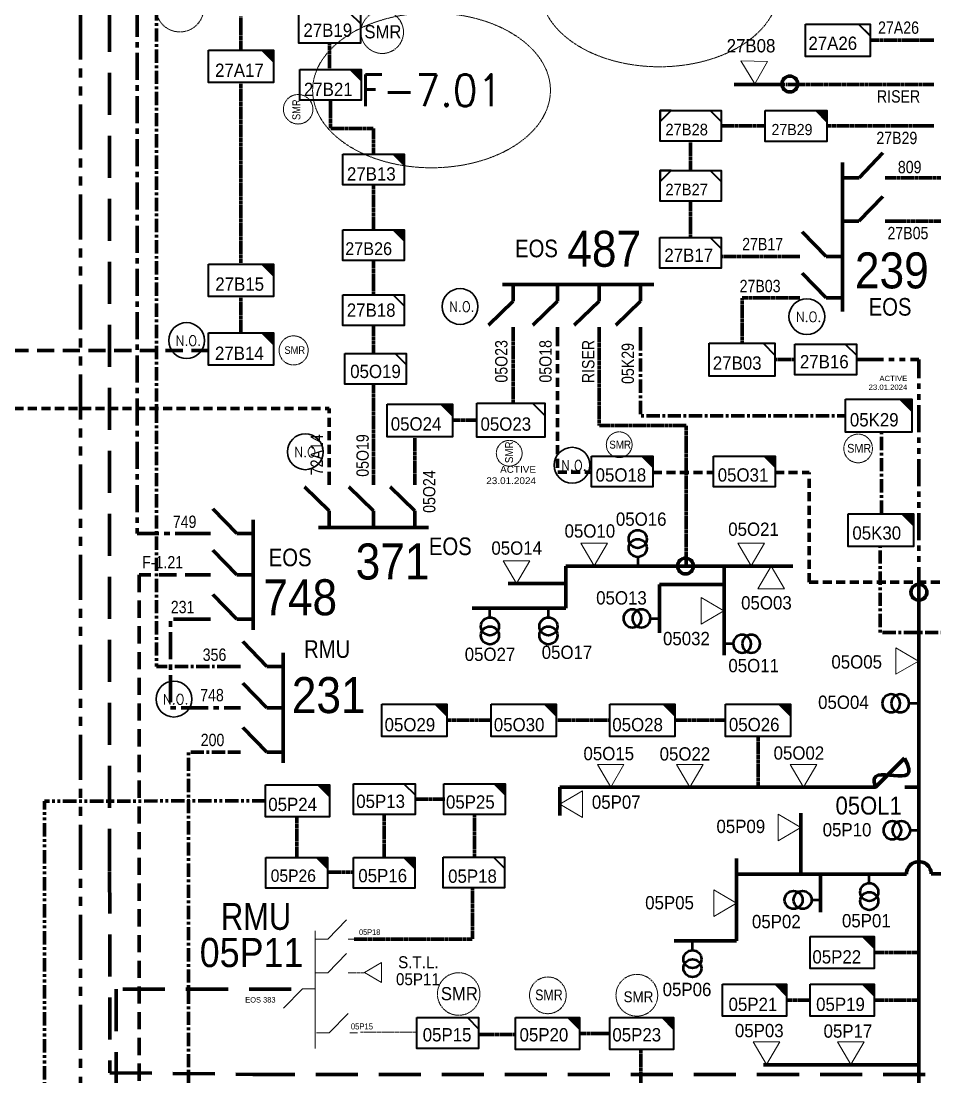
# Model space of a CAD drawing. Header units: metres. Extents: x 65984 to 144644, y -19036 to 23726.
# Drawn here: x 117661.7 to 117915.4, y 20460.5 to 20753.7 of the extents above; entities that cross this region are included whole.
import ezdxf
from ezdxf.enums import TextEntityAlignment as Align

# ---------------------------------------------------------------- set-up
doc = ezdxf.new("R2010")
doc.units = ezdxf.units.M
doc.header["$MEASUREMENT"] = 0
for name, pattern in [('( Center )', [2, 1.25, -0.25, 0.25, -0.25]), ('( Hidden )', [0.375, 0.25, -0.125]), ('( Phantom )', [2.5, 1.25, -0.25, 0.25, -0.25, 0.25, -0.25]), ('DGN Style 3', [0.013877, 0, -0.013877]), ('HIDDEN2', [2381.25, 1587.5, -793.75])]:
    doc.linetypes.add(name, pattern=pattern)
doc.layers.get('0').update_dxf_attribs({"color": 95, "lineweight": 40})
for name, color, linetype, lineweight in [('d_eos', 111, 'Continuous', 40), ('d_eos no', 121, 'Continuous', 40), ('d_fco', 5, 'Continuous', 40), ('d_fco text', 95, 'Continuous', 40), ('d_oh branch', 94, 'Continuous', 40), ('d_switch', 95, 'Continuous', 40), ('d_tf', 1, 'Continuous', 40), ('d_tf no', 6, 'Continuous', 40), ('d_tf_200', 1, 'Continuous', 40), ('d_ug cable', 95, 'Continuous', 40), ('d_ug main line', 95, 'Continuous', 40), ('d_unit sub', 7, 'Continuous', 40), ('FDR  1  05', 172, 'Continuous', 40), ('FDR  1  16', 234, 'Continuous', 40), ('fedr no', 95, 'Continuous', 40), ('Level 37', 7, 'Continuous', 0), ('O H MAIN FEEDER', 4, 'Continuous', 100), ('SW N O', 114, 'Continuous', 30)]:
    doc.layers.add(name, color=color, linetype=linetype, lineweight=lineweight)
doc.styles.add('NASKHF', font='naskhf.shx', dxfattribs={"height": 8})
doc.styles.get("Standard").update_dxf_attribs({"font": 'txt.shx'})
doc.styles.add('Style-Arial', font='arial.ttf')
doc.styles.add('Style-ENGINEERING', font='ENGINEERING.shx')
doc.styles.add('Style-msdefault', font='msdefault.shx')
doc.styles.add('Style-STANDARD', font='STANDARD.shx')

# ---------------------------------------------------------------- blocks, each defined once
blk = doc.blocks.new('TF_8')
at = {"color": 0, "linetype": 'ByBlock', "lineweight": -2}
blk.add_line((6.3, 4.95), (9.9, 1.35), dxfattribs=at)
blk.add_3dface([(-10.1, 4.95), (9.9, 4.95), (9.9, -5.05), (-10.1, -5.05)], dxfattribs=at)
blk = doc.blocks.new('exist.us-1000kva')
at = {"color": 0, "linetype": 'ByBlock', "lineweight": -2, "flags": 128}
blk.add_lwpolyline([(39.99, 12.92), (32.8, 20), (40, 20)], close=True, dxfattribs=at)
at = {"color": 0, "linetype": 'ByBlock', "lineweight": -2, "extrusion": (0, 0, -1)}
blk.add_solid([(-39.99, 12.92), (-32.8, 20), (-40, 20)], dxfattribs=at)
at = {"color": 0, "linetype": 'ByBlock', "lineweight": -2, "xscale": 2, "yscale": 2}
blk.add_blockref('TF_8', (20.2, 10.1), dxfattribs=at)
blk = doc.blocks.new('TFU_28')
at = {"layer": 'd_tf_200', "color": 114, "linetype": 'Continuous', "lineweight": 53}
blk.add_line((0, 10), (0, 0), dxfattribs=at)
for centre in [(0, 30), (0, 20)]:
    blk.add_circle(centre, 10, dxfattribs=at)
blk = doc.blocks.new('TFU_29')
at = {"layer": 'd_tf_200', "color": 111, "linetype": 'Continuous', "lineweight": 53}
blk.add_line((0, 10), (0, 0), dxfattribs=at)
at = {"layer": 'd_tf_200', "color": 111, "linetype": 'Continuous', "lineweight": 53, "extrusion": (0, 0, -1)}
for centre in [(0, 30), (0, 20)]:
    blk.add_circle(centre, 10, dxfattribs=at)
blk = doc.blocks.new('*U720')
at = {"layer": 'd_fco', "color": 114, "linetype": 'Continuous', "lineweight": 100}
blk.add_line((-4.6, 4.21), (-10.13, 4.21), dxfattribs=at)
at = {"layer": 'd_fco', "color": 114, "linetype": 'Continuous', "lineweight": 100, "flags": 128}
blk.add_lwpolyline([(13.02, 4.21), (7.07, 4.21), (-4.4, -7.26)], dxfattribs=at)
at = {"layer": 'd_fco', "color": 114, "linetype": 'Continuous', "lineweight": 100}
blk.add_open_spline([(-4.4, -7.26), (-13, 7.69), (11.58, -7.67), (7.07, 4.21)], degree=3, dxfattribs=at)
blk = doc.blocks.new('TF_3')
at = {"layer": 'd_unit sub', "color": 2, "linetype": 'Continuous', "lineweight": 40}
blk.add_line((6.3, 4.95), (9.9, 1.35), dxfattribs=at)
at = {"layer": 'd_unit sub', "color": 2, "linetype": 'Continuous', "lineweight": 40, "flags": 128}
blk.add_lwpolyline([(-10.1, 4.95), (9.9, 4.95), (9.9, -5.05), (-10.1, -5.05)], close=True, dxfattribs=at)
blk = doc.blocks.new('TF_4')
at = {"layer": 'd_unit sub', "color": 234, "linetype": 'Continuous', "lineweight": 40}
blk.add_line((6.3, 4.95), (9.9, 1.35), dxfattribs=at)
at = {"layer": 'd_unit sub', "color": 234, "linetype": 'Continuous', "lineweight": 40, "flags": 128}
blk.add_lwpolyline([(-10.1, 4.95), (9.9, 4.95), (9.9, -5.05), (-10.1, -5.05)], close=True, dxfattribs=at)
blk = doc.blocks.new('*U857')
at = {"layer": 'd_eos', "color": 7, "linetype": 'Continuous', "lineweight": 211, "ltscale": 0.625574}
for p, q in [((2.75, 9.97), (-3.91, 16.84)), ((7.31, -16.83), (7.31, 13.77)), ((-4.54, 9.97), (-7.31, 9.97)), ((7.31, 9.97), (2.75, 9.97)), ((2.75, -1.53), (-3.91, 5.33)), ((-4.54, -1.53), (-7.31, -1.53)), ((7.31, -1.53), (2.75, -1.53)), ((2.75, -13.83), (-3.91, -6.97)), ((-4.54, -13.83), (-7.31, -13.83)), ((7.31, -13.83), (2.75, -13.83))]:
    blk.add_line(p, q, dxfattribs=at)
blk = doc.blocks.new('*U892')
at = {"layer": 'SW N O', "color": 3}
blk.add_circle((0, 0.01), 16.84, dxfattribs=at)
at = {"layer": 'SW N O', "color": 3, "style": 'Style-STANDARD'}
blk.add_text('N.O.', height=9.6, dxfattribs=at).set_placement((1.68, -0.17), align=Align.MIDDLE_CENTER)
blk = doc.blocks.new('*U1408')
at = {"layer": 'd_ug cable', "color": 114, "linetype": 'DGN Style 3', "lineweight": 100}
blk.add_line((47.72, -11.53), (47.72, 2.44), dxfattribs=at)
at = {"layer": 'd_ug cable', "color": 114, "linetype": 'DGN Style 3', "lineweight": 100, "flags": 128}
for points in [[(-38.69, 7.02), (-26.41, 7.02)], [(-8.35, 7.02), (6.5, 7.02)], [(24.56, 7.02), (38.69, 7.02)]]:
    blk.add_lwpolyline(points, dxfattribs=at)
at = {"layer": 'd_unit sub', "color": 114, "linetype": 'Continuous', "lineweight": 40, "xscale": 0.4513722306383459, "yscale": 0.4513722306383459, "zscale": 0.4267622666565712, "rotation": 359.9999999999999}
for p in [(-56.74, 2.5), (-26.41, 2.5), (6.5, 2.5), (38.69, 2.48)]:
    blk.add_blockref('exist.us-1000kva', p, dxfattribs=at)
at = {"layer": 'd_tf no', "color": 114, "linetype": 'Continuous', "lineweight": 40, "style": 'Style-msdefault', "width": 0.945946}
for s, p in [('05O29', (-56.01, 7.65)), ('05O30', (-25.68, 7.65)), ('05O28', (7.23, 7.65)), ('05O26', (39.6, 7.68))]:
    blk.add_text(s, height=3.7, dxfattribs=at).set_placement(p, align=Align.TOP_LEFT)
blk = doc.blocks.new('TRA1_138')
at = {"layer": 'd_tf', "color": 111, "linetype": 'Continuous', "lineweight": 0, "ltscale": 0.00028337, "flags": 128}
blk.add_lwpolyline([(10, -16.98), (0, 0.02), (-10, -16.98)], close=True, dxfattribs=at)
blk = doc.blocks.new('TRA1_137')
at = {"layer": 'd_tf', "color": 111, "linetype": 'Continuous', "lineweight": 0, "ltscale": 0.00028337, "xscale": 1.000046566207833, "yscale": 1.000046566207833, "zscale": 1.000046566207833, "rotation": 180}
blk.add_blockref('TRA1_138', (0, 0), dxfattribs=at)
blk = doc.blocks.new('TRA1_142')
at = {"layer": 'd_tf', "color": 114, "linetype": 'Continuous', "lineweight": 0, "ltscale": 0.00028337, "extrusion": (0, 0, -1), "flags": 128}
blk.add_lwpolyline([(-10, -16.98), (0, 0.02), (10, -16.98)], close=True, dxfattribs=at)
blk = doc.blocks.new('TRA1_141')
at = {"layer": 'd_tf', "color": 114, "linetype": 'Continuous', "lineweight": 0, "ltscale": 0.00028337, "xscale": 1.000046566207833, "yscale": 1.000046566207833, "zscale": 1.000046566207833, "rotation": 180}
blk.add_blockref('TRA1_142', (0, 0), dxfattribs=at)
blk = doc.blocks.new('*U1635')
at = {"layer": 'd_unit sub', "color": 18, "linetype": 'Continuous', "lineweight": 40, "flags": 128}
blk.add_lwpolyline([(8.53, 1.25), (5.46, 4.28), (8.53, 4.28)], close=True, dxfattribs=at)
at = {"layer": 'd_unit sub', "color": 18, "linetype": 'Continuous', "lineweight": 40, "xscale": 0.8535245333131424, "yscale": 0.8535245333131424, "zscale": 0.4066563740655608, "rotation": 359.9999999999999}
blk.add_blockref('TF_8', (0.08, 0.05), dxfattribs=at)
blk = doc.blocks.new('TRA1_146')
at = {"layer": 'd_tf', "color": 18, "linetype": 'Continuous', "lineweight": 0, "ltscale": 0.000258633, "extrusion": (0, 0, -1), "flags": 128}
blk.add_lwpolyline([(-9.19, -17.02), (0.01, -0.04), (10.81, -17.02)], close=True, dxfattribs=at)
blk = doc.blocks.new('TRA1_145')
at = {"layer": 'd_tf', "color": 18, "linetype": 'Continuous', "lineweight": 0, "ltscale": 0.000258633, "xscale": 1.0000584026721, "yscale": 1.000058245312021, "zscale": 1.0000584026721, "rotation": 180.0000949812189}
blk.add_blockref('TRA1_146', (0, 0), dxfattribs=at)
blk = doc.blocks.new('*U2362')
at = {"layer": 'd_unit sub', "color": 18, "linetype": 'Continuous', "lineweight": 40, "flags": 128}
for points in [[(-9.48, 1.38), (-6.07, 4.73), (-9.48, 4.73)], [(9.49, 1.32), (6.02, 4.73), (9.5, 4.73)]]:
    blk.add_lwpolyline(points, close=True, dxfattribs=at)
at = {"layer": 'd_unit sub', "color": 18, "linetype": 'Continuous', "lineweight": 40, "xscale": 0.9486633457507598, "yscale": 0.9486633457507598, "zscale": 0.4761648633917043, "rotation": 359.9999999999999}
blk.add_blockref('TF_8', (0.1, 0.04), dxfattribs=at)
blk = doc.blocks.new('TRA1_1515')
at = {"layer": 'd_tf', "color": 220, "linetype": 'Continuous', "lineweight": 13, "ltscale": 0.000227378, "true_color": 0xff08ad, "flags": 128}
blk.add_lwpolyline([(10.1, -17), (0.1, 0), (-9.9, -17)], close=True, dxfattribs=at)
blk = doc.blocks.new('TRA1_1514')
at = {"layer": 'd_tf', "color": 220, "linetype": 'Continuous', "lineweight": 13, "ltscale": 0.000227378, "true_color": 0xff08ad, "xscale": 1.000046566207833, "yscale": 1.000046566207833, "zscale": 1.000046566207833, "rotation": 180}
blk.add_blockref('TRA1_1515', (0, 0), dxfattribs=at)

msp = doc.modelspace()

# ---------------------------------------------------------------- linework, layer by layer
at = {"layer": 'd_eos', "color": 7, "linetype": 'Continuous', "lineweight": 211, "ltscale": 0.625574}
for p, q in [((117915.11, 20748.38), (117912.34, 20748.38)), ((117915.11, 20736.05), (117912.34, 20736.05)), ((117915.11, 20724.58), (117912.34, 20724.58)), ((117894.36, 20710.21), (117901.02, 20717.08)), ((117889.8, 20714.44), (117889.8, 20673.02)), ((117889.8, 20710.21), (117894.36, 20710.21)), ((117901.65, 20710.21), (117904.42, 20710.21)), ((117894.35, 20698.12), (117901.01, 20704.99)), ((117889.79, 20698.12), (117894.35, 20698.12)), ((117901.64, 20698.12), (117904.41, 20698.12)), ((117885.24, 20688.28), (117878.58, 20695.14)), ((117877.95, 20688.28), (117875.18, 20688.28)), ((117889.8, 20688.28), (117885.24, 20688.28)), ((117885.25, 20676.81), (117878.58, 20683.67)), ((117795.35, 20680.51), (117837.42, 20680.51)), ((117798.35, 20680.51), (117798.35, 20675.95)), ((117810.65, 20680.51), (117810.65, 20675.95)), ((117822.16, 20680.51), (117822.16, 20675.95)), ((117833.66, 20680.51), (117833.66, 20675.95)), ((117877.95, 20676.81), (117875.18, 20676.81)), ((117889.8, 20676.81), (117885.25, 20676.81)), ((117798.35, 20675.95), (117791.49, 20669.29)), ((117810.65, 20675.95), (117803.79, 20669.29)), ((117822.15, 20675.95), (117815.29, 20669.29)), ((117833.66, 20675.95), (117826.8, 20669.29)), ((117798.35, 20668.65), (117798.35, 20665.89)), ((117810.65, 20668.65), (117810.65, 20665.89)), ((117822.16, 20668.65), (117822.16, 20665.89)), ((117833.66, 20668.65), (117833.66, 20665.89)), ((117747.23, 20624.95), (117747.23, 20627.72)), ((117759.53, 20624.95), (117759.53, 20627.72)), ((117771.04, 20624.95), (117771.04, 20627.72)), ((117747.23, 20617.66), (117740.37, 20624.32)), ((117759.53, 20617.66), (117752.67, 20624.32)), ((117771.03, 20617.66), (117764.17, 20624.32)), ((117747.23, 20613.1), (117747.23, 20617.66)), ((117759.53, 20613.1), (117759.53, 20617.66)), ((117771.04, 20613.1), (117771.04, 20617.66)), ((117744.23, 20613.1), (117774.83, 20613.1))]:
    msp.add_line(p, q, dxfattribs=at)
at = {"layer": 'd_eos', "color": 7, "linetype": 'Continuous', "lineweight": 13, "ltscale": 0.362473}
for p, q in [((117746.81, 20498.73), (117752.03, 20504.1)), ((117743.36, 20468.4), (117743.35, 20501.06)), ((117743.25, 20498.73), (117746.81, 20498.73)), ((117752.53, 20498.73), (117754.69, 20498.73)), ((117746.81, 20489.4), (117752.03, 20494.77)), ((117743.25, 20489.4), (117746.81, 20489.4)), ((117752.53, 20489.4), (117754.69, 20489.4)), ((117739.79, 20484.9), (117734.57, 20479.53)), ((117743.36, 20484.9), (117739.79, 20484.9)), ((117752.46, 20478.13), (117747.24, 20472.76)), ((117743.67, 20472.75), (117747.24, 20472.75)), ((117752.95, 20472.75), (117755.12, 20472.75))]:
    msp.add_line(p, q, dxfattribs=at)
at = {"layer": 'd_eos', "color": 7, "linetype": 'Continuous', "lineweight": 13, "ltscale": 0.326226}
msp.add_line((117735.82, 20484.81), (117733.87, 20484.81), dxfattribs=at)
at = {"layer": 'd_oh branch', "color": 111, "linetype": 'Continuous', "lineweight": 100}
for p, q in [((117875.95, 20602.36), (117812.94, 20602.36)), ((117812.94, 20590.62), (117812.94, 20602.36)), ((117856.91, 20577.6), (117856.91, 20602.36)), ((117812.94, 20597.53), (117796.93, 20597.53)), ((117856.91, 20597.22), (117838.93, 20597.22)), ((117838.93, 20583.79), (117838.93, 20597.22)), ((117812.94, 20590.62), (117786.9, 20590.62)), ((117878.24, 20516.82), (117878.24, 20533.72)), ((117860.32, 20521.15), (117860.32, 20498.24)), ((117907.56, 20516.82), (117860.32, 20516.82)), ((117883.7, 20516.82), (117883.7, 20506.26)), ((117942.29, 20516.84), (117914.42, 20516.84)), ((117860.32, 20498.24), (117842.99, 20498.24))]:
    msp.add_line(p, q, dxfattribs=at)
at = {"layer": 'd_oh branch', "color": 114, "linetype": 'Continuous', "lineweight": 100}
for p, q in [((117811.25, 20540.97), (117896.1, 20540.97)), ((117811.25, 20540.97), (117811.25, 20533.06)), ((117910.99, 20463.84), (117867.86, 20463.84))]:
    msp.add_line(p, q, dxfattribs=at)
at = {"layer": 'd_oh branch', "color": 111, "linetype": 'Continuous', "lineweight": 100}
msp.add_arc((117910.99, 20516.84), 3.43, 0.0674, 180.2345, dxfattribs=at)
at = {"layer": 'd_ug cable', "color": 1, "linetype": 'DGN Style 3', "lineweight": 100}
for p, q in [((117722.71, 20754.95), (117722.71, 20745.65)), ((117722.71, 20677.08), (117722.71, 20667.11))]:
    msp.add_line(p, q, dxfattribs=at)
at = {"layer": 'd_ug cable', "color": 11, "linetype": 'DGN Style 3', "lineweight": 100}
msp.add_line((117722.71, 20736.62), (117722.71, 20686.21), dxfattribs=at)
at = {"layer": 'd_ug cable', "color": 18, "linetype": 'DGN Style 3', "lineweight": 100}
for p, q in [((117912.34, 20736.05), (117873.99, 20736.05)), ((117847.6, 20720.33), (117847.6, 20712.17)), ((117847.6, 20703.67), (117847.6, 20693.59))]:
    msp.add_line(p, q, dxfattribs=at)
at = {"layer": 'd_ug cable', "color": 234, "linetype": 'DGN Style 3', "lineweight": 100}
for p, q in [((117759.53, 20695.48), (117759.53, 20708.2)), ((117759.53, 20677.74), (117759.53, 20687.19)), ((117759.53, 20661.44), (117759.53, 20669.12)), ((117759.53, 20627.72), (117759.53, 20652.68))]:
    msp.add_line(p, q, dxfattribs=at)
at = {"layer": 'd_ug cable', "color": 220, "linetype": 'DGN Style 3', "lineweight": 100, "true_color": 0xff08ad}
for p, q in [((117762.52, 20521.35), (117762.52, 20533.38)), ((117786.98, 20512.89), (117786.99, 20498.73)), ((117754.2, 20498.73), (117786.99, 20498.73)), ((117788.67, 20472.21), (117798.96, 20472.23)), ((117833.75, 20452.34), (117833.72, 20468.07))]:
    msp.add_line(p, q, dxfattribs=at)
at = {"layer": 'd_ug cable', "color": 114, "linetype": 'DGN Style 3', "lineweight": 100}
for p, q in [((117910.99, 20494.99), (117898.55, 20494.99)), ((117874.23, 20481.77), (117880.79, 20481.77)), ((117910.99, 20481.77), (117898.55, 20481.77))]:
    msp.add_line(p, q, dxfattribs=at)
at = {"layer": 'd_ug cable', "color": 220, "linetype": 'DGN Style 3', "lineweight": 13, "true_color": 0xff08ad}
for p, q in [((117754.87, 20489.41), (117757, 20489.41)), ((117771.6, 20472.93), (117755.89, 20472.93))]:
    msp.add_line(p, q, dxfattribs=at)
at = {"layer": 'd_ug cable', "color": 234, "linetype": 'DGN Style 3', "lineweight": 100, "flags": 128}
for points in [[(117747.32, 20747.57), (117747.32, 20740.23)], [(117747.58, 20731.7), (117747.58, 20723.84), (117759.53, 20723.84), (117759.53, 20716.74)], [(117798.35, 20647.56), (117798.35, 20666.38)], [(117781.43, 20642.87), (117788.18, 20642.87)], [(117771.04, 20627.61), (117771.04, 20638.15)]]:
    msp.add_lwpolyline(points, dxfattribs=at)
at = {"layer": 'd_ug cable', "color": 18, "linetype": 'DGN Style 3', "lineweight": 100, "flags": 128}
for points in [[(117897.5, 20748.38), (117912.57, 20748.38)], [(117868.33, 20724.58), (117856.1, 20724.58)], [(117912.56, 20724.58), (117885.4, 20724.58)], [(117875.18, 20688.28), (117856.11, 20688.28)]]:
    msp.add_lwpolyline(points, dxfattribs=at)
at = {"layer": 'd_ug cable', "color": 154, "linetype": 'DGN Style 3', "lineweight": 100, "flags": 128}
for points in [[(117904.42, 20710.21), (117957.54, 20710.21), (117957.54, 20650.77), (117950.56, 20650.77), (117950.56, 20637.38)], [(117904.4, 20698.12), (117937.35, 20698.12), (117937.35, 20692.26), (117937.35, 20692.26)]]:
    msp.add_lwpolyline(points, dxfattribs=at)
at = {"layer": 'd_ug cable', "color": 114, "linetype": 'DGN Style 3', "lineweight": 100, "flags": 128}
for points in [[(117861.89, 20664.24), (117861.89, 20676.81), (117875.18, 20676.81)], [(117871.06, 20659.69), (117876.56, 20659.69)]]:
    msp.add_lwpolyline(points, dxfattribs=at)
at = {"layer": 'd_ug cable', "color": 234, "linetype": '( Hidden )', "lineweight": 158, "ltscale": 10, "flags": 128}
msp.add_lwpolyline([(117810.65, 20665.89), (117810.65, 20628.42), (117820.05, 20628.42)], dxfattribs=at)
at = {"layer": 'd_ug cable', "color": 111, "linetype": 'DGN Style 3', "lineweight": 100, "flags": 128}
msp.add_lwpolyline([(117822.16, 20665.89), (117822.16, 20641.43), (117846.32, 20641.43), (117846.32, 20602.36)], dxfattribs=at)
at = {"layer": 'd_ug cable', "color": 172, "linetype": 'HIDDEN2', "lineweight": 158, "ltscale": 0.003}
msp.add_lwpolyline([(117713.71, 20662.18), (117611.15, 20662.18), (117611.15, 20646.95)], dxfattribs=at)
at = {"layer": 'd_ug cable', "color": 11, "linetype": '( Hidden )', "lineweight": 158, "ltscale": 10, "flags": 128}
msp.add_lwpolyline([(117522.13, 20277.58), (117616.41, 20277.58), (117616.41, 20646.14), (117747.23, 20646.14), (117747.23, 20627.72)], dxfattribs=at)
at = {"layer": 'd_ug cable', "color": 13, "linetype": '( Hidden )', "lineweight": 158, "ltscale": 10, "flags": 128}
for points in [[(117880.53, 20597.91), (117996.17, 20597.91), (117996.17, 20628.43), (118005.18, 20628.43), (118005.18, 20641.89)], [(117837.13, 20628.36), (117854.1, 20628.36)], [(117871.05, 20628.36), (117880.53, 20628.36), (117880.53, 20597.91)]]:
    msp.add_lwpolyline(points, dxfattribs=at)
at = {"layer": 'd_ug cable', "color": 20, "linetype": 'HIDDEN2', "lineweight": 158, "ltscale": 0.003}
msp.add_lwpolyline([(117711.95, 20599.9), (117694.45, 20599.9), (117694.45, 20204.08)], dxfattribs=at)
at = {"layer": 'd_ug cable', "color": 220, "linetype": 'DGN Style 3', "lineweight": 100, "true_color": 0xff08ad, "flags": 128}
for points in [[(117771.05, 20537.65), (117779.3, 20537.65)], [(117787.54, 20533.38), (117787.54, 20521.52)], [(117738.19, 20532.51), (117738.19, 20521.45)], [(117746.69, 20517.31), (117753.98, 20517.31)], [(117816.73, 20472.5), (117825.12, 20472.5)]]:
    msp.add_lwpolyline(points, dxfattribs=at)
at = {"layer": 'd_ug cable', "color": 2, "linetype": 'DGN Style 3', "lineweight": 13}
for centre, radius in [((117705.74, 20757.32), 6.64), ((117761.95, 20750.62), 5.91), ((117738.6, 20729.21), 4.1), ((117827.76, 20636.04), 3.58), ((117894.11, 20635.01), 3.98), ((117797.21, 20633.67), 3.58), ((117783.18, 20483.5), 5.91), ((117807.95, 20483.13), 5.1)]:
    msp.add_circle(centre, radius, dxfattribs=at)
at = {"layer": 'd_ug cable', "color": 1, "linetype": 'DGN Style 3', "lineweight": 13}
for centre, radius in [((117737.34, 20662.24), 4.04), ((117832.66, 20483.15), 5.8)]:
    msp.add_circle(centre, radius, dxfattribs=at)
at = {"layer": 'd_ug main line', "color": 220, "linetype": 'HIDDEN2', "lineweight": 158, "ltscale": 0.00735, "true_color": 0xff08ad}
for p, q in [((117688.1, 20484.84), (117688.12, 20181.9)), ((117736.62, 20484.8), (117688.1, 20484.84))]:
    msp.add_line(p, q, dxfattribs=at)
at = {"layer": 'd_ug main line', "color": 3, "linetype": '( Center )', "lineweight": 140, "ltscale": 2.94, "flags": 128}
for points in [[(125541.32, 21250.02), (125541.32, 19901.6), (117708.12, 19901.6), (117708.12, 20550.69), (117719.82, 20550.69)], [(117719.82, 20574.49), (117699.28, 20574.49), (117699.28, 20955.11), (117731.48, 20955.11)]]:
    msp.add_lwpolyline(points, dxfattribs=at)
at = {"layer": 'd_ug main line', "color": 215, "linetype": '( Phantom )', "lineweight": 158, "ltscale": 10, "flags": 128}
msp.add_lwpolyline([(117859.17, 20974.46), (117859.17, 20966.46), (117678.12, 20966.46), (117678.12, 20343.52), (117812.72, 20343.52)], dxfattribs=at)
at = {"layer": 'd_ug main line', "color": 34, "linetype": 'HIDDEN2', "lineweight": 140, "ltscale": 0.00735}
msp.add_lwpolyline([(117180.9, 20832.41), (117211.51, 20832.41), (117211.51, 20879.38), (117686.25, 20879.38), (117686.25, 20517.55), (117686.31, 20461.65), (117726.01, 20461.16), (118587.92, 20461.16)], dxfattribs=at)
at = {"layer": 'd_ug main line', "color": 111, "linetype": '( Center )', "lineweight": 140, "ltscale": 2.94, "flags": 128}
for points in [[(117833.66, 20665.89), (117833.66, 20644.07), (117890.62, 20644.07)], [(117900.58, 20616.91), (117900.58, 20639.54)], [(117957.52, 20583.91), (117900.19, 20583.91), (117900.19, 20607.77)]]:
    msp.add_lwpolyline(points, dxfattribs=at)
at = {"layer": 'd_ug main line', "color": 114, "linetype": '( Phantom )', "lineweight": 158, "ltscale": 6, "flags": 128}
msp.add_lwpolyline([(117893.63, 20659.69), (117910.99, 20659.69), (117910.99, 20595.07)], dxfattribs=at)
at = {"layer": 'd_ug main line', "color": 220, "linetype": '( Phantom )', "lineweight": 158, "ltscale": 3, "true_color": 0xff08ad, "flags": 128}
msp.add_lwpolyline([(117729.54, 20537.14), (117668.12, 20537.07), (117668.12, 20210.89), (117549.9, 20210.89)], dxfattribs=at)
at = {"layer": 'FDR  1  16', "color": 20, "linetype": '( Center )', "lineweight": 106, "ltscale": 6, "flags": 128}
msp.add_lwpolyline([(117711.93, 20611.4), (117693.89, 20611.4), (117693.89, 20916.56), (118132.38, 20916.56), (118132.38, 20952.4), (118132.38, 20942.03)], dxfattribs=at)
at = {"layer": 'FDR  1  16', "color": 3, "linetype": '( Center )', "lineweight": 106, "ltscale": 6, "flags": 128}
msp.add_lwpolyline([(117711.52, 20587.6), (117703.11, 20587.6), (117703.11, 20562.99), (117719.82, 20562.99)], dxfattribs=at)
at = {"layer": 'fedr no', "color": 82, "linetype": 'DGN Style 3', "lineweight": 13, "true_color": 0x1dc70e}
for centre in [(117838.94, 20762.51), (117775.64, 20734.46)]:
    msp.add_ellipse(centre, major_axis=(33.02, 0), ratio=0.651175, dxfattribs=at)
at = {"layer": 'O H MAIN FEEDER', "color": 18, "lineweight": 211, "ltscale": 0.488306}
msp.add_line((117859.66, 20736.05), (117873.76, 20736.05), dxfattribs=at)
at = {"layer": 'O H MAIN FEEDER', "color": 114, "lineweight": 211, "ltscale": 0.488306}
msp.add_line((117910.99, 20445.87), (117910.99, 20595.07), dxfattribs=at)
at = {"layer": 'O H MAIN FEEDER', "color": 18, "lineweight": 211, "ltscale": 0.488306}
msp.add_circle((117875.14, 20736.22), 2.21, dxfattribs=at)
at = {"layer": 'O H MAIN FEEDER', "color": 111, "lineweight": 211, "ltscale": 0.488306}
msp.add_circle((117846.17, 20602.36), 2.21, dxfattribs=at)
at = {"layer": 'O H MAIN FEEDER', "color": 114, "lineweight": 211, "ltscale": 0.488306}
msp.add_circle((117910.99, 20595.07), 2.21, dxfattribs=at)

# ---------------------------------------------------------------- block references
at = {"layer": 'd_eos', "color": 7, "linetype": 'Continuous', "lineweight": 211, "ltscale": 0.625574}
for p in [(117718.83, 20601.43), (117727.13, 20564.52)]:
    msp.add_blockref('*U857', p, dxfattribs=at)
at = {"layer": 'd_fco', "color": 114, "linetype": 'Continuous', "lineweight": 100, "xscale": 0.7, "yscale": 0.7, "zscale": 0.7, "rotation": 180.0000000006001}
msp.add_blockref('*U720', (117903.87, 20543.92), dxfattribs=at)
at = {"layer": 'd_tf', "color": 18, "linetype": 'Continuous', "lineweight": 0, "ltscale": 0.000258633, "extrusion": (0, 0, -1), "xscale": 0.3701317258283089, "yscale": 0.3701658824832781, "zscale": 0.3701317258283089, "rotation": 1.422466428448457}
msp.add_blockref('TRA1_145', (-117865.39, 20736.27), dxfattribs=at)
at = {"layer": 'd_tf', "color": 111, "linetype": 'Continuous', "lineweight": 0, "ltscale": 0.00028337, "xscale": 0.37, "yscale": 0.37, "zscale": 0.37}
for p in [(117820.79, 20602.43), (117864.38, 20602.43)]:
    msp.add_blockref('TRA1_137', p, dxfattribs=at)
for p, rotation in [((117799.28, 20597.48), 359.9999999999999), ((117856.78, 20589.9), 89.99999999999997)]:
    msp.add_blockref('TRA1_137', p, dxfattribs=dict(at, rotation=rotation))
at = {"layer": 'd_tf', "color": 111, "linetype": 'Continuous', "lineweight": 0, "ltscale": 0.00028337, "extrusion": (0, 0, -1), "xscale": 0.37, "yscale": 0.37, "zscale": 0.37}
for p, rotation in [((-117869.98, 20602.28), 180), ((-117878.23, 20529.75), 269.9999999999999), ((-117860.31, 20508.74), 270)]:
    msp.add_blockref('TRA1_137', p, dxfattribs=dict(at, rotation=rotation))
at = {"layer": 'd_tf', "color": 114, "linetype": 'Continuous', "lineweight": 0, "ltscale": 0.00028337, "extrusion": (0, 0, -1), "xscale": 0.37, "yscale": 0.37, "zscale": 0.37, "rotation": 269.9999999999999}
msp.add_blockref('TRA1_141', (-117910.9, 20575.98), dxfattribs=at)
at = {"layer": 'd_tf', "color": 114, "linetype": 'Continuous', "lineweight": 0, "ltscale": 0.00028337, "xscale": 0.37, "yscale": 0.37, "zscale": 0.37}
for p, rotation in [((117825.39, 20540.92), 359.9999999999999), ((117847.35, 20540.92), 359.9999999999999), ((117878.92, 20540.92), 359.9999999999999), ((117811.26, 20536.22), 269.9999999999999)]:
    msp.add_blockref('TRA1_141', p, dxfattribs=dict(at, rotation=rotation))
at = {"layer": 'd_tf', "color": 220, "linetype": 'Continuous', "lineweight": 13, "ltscale": 0.000227378, "true_color": 0xff08ad, "xscale": 0.2788347269505355, "yscale": 0.2788347269505355, "zscale": 0.2788347269505355, "rotation": 270}
msp.add_blockref('TRA1_1514', (117757.01, 20489.44), dxfattribs=at)
at = {"layer": 'd_tf', "color": 114, "linetype": 'Continuous', "lineweight": 0, "ltscale": 0.00028337, "xscale": 0.37, "yscale": 0.37, "zscale": 0.37}
for p in [(117868.63, 20463.91), (117892.13, 20463.91)]:
    msp.add_blockref('TRA1_141', p, dxfattribs=at)
at = {"layer": 'd_tf_200', "color": 111, "linetype": 'Continuous', "lineweight": 53, "extrusion": (0, 0, -1), "xscale": 0.25, "yscale": 0.25, "zscale": 0.25}
for p, rotation in [((-117832.9, 20602.36), 359.9999999999998), ((-117791.85, 20590.6), 180.0000000000642), ((-117808.1, 20590.6), 179.9999999999997), ((-117897.2, 20516.82), 179.9999999999997), ((-117883.7, 20509.62), 269.9999999999999), ((-117848.11, 20498.18), 179.9999999999997)]:
    msp.add_blockref('TFU_29', p, dxfattribs=dict(at, rotation=rotation))
at = {"layer": 'd_tf_200', "color": 111, "linetype": 'Continuous', "lineweight": 53, "xscale": 0.25, "yscale": 0.25, "zscale": 0.25}
for p, rotation in [((117838.93, 20587.8), 89.99999999999973), ((117856.91, 20580.78), 269.9999999999997)]:
    msp.add_blockref('TFU_29', p, dxfattribs=dict(at, rotation=rotation))
at = {"layer": 'd_tf_200', "color": 114, "linetype": 'Continuous', "lineweight": 53, "extrusion": (0, 0, -1), "xscale": 0.25, "yscale": 0.25, "zscale": 0.25}
for p, rotation in [((-117910.79, 20564.23), 269.9999999999998), ((-117911.12, 20528.99), 269.9999999999999)]:
    msp.add_blockref('TFU_28', p, dxfattribs=dict(at, rotation=rotation))
at = {"layer": 'd_ug cable', "color": 114, "linetype": 'DGN Style 3', "lineweight": 100}
msp.add_blockref('*U1408', (117818.62, 20552.5), dxfattribs=at)
at = {"layer": 'd_unit sub', "color": 18, "linetype": 'Continuous', "lineweight": 40}
for name, p, xscale, yscale, zscale in [('*U1635', (117888.47, 20748.36), 1.049441970846297, 1.049441970846297, 1.049441970846297), ('*U2362', (117847.6, 20724.59), 0.8962489664120947, 0.8962489664120947, 0.8962489664120947), ('*U2362', (117847.6, 20707.93), 0.8962489664120947, 0.8962489664120947, 0.8962489664120947)]:
    msp.add_blockref(name, p, dxfattribs=dict(at, xscale=xscale, yscale=yscale, zscale=zscale))
at = {"layer": 'd_unit sub', "color": 2, "linetype": 'Continuous', "lineweight": 40, "zscale": 0.4267622666565712, "rotation": 359.9999999999999}
for p, xscale, yscale in [((117739.05, 20731.7), 0.4267622666565712, 0.4267622666565712), ((117890.62, 20639.51), 0.4604690635930165, 0.4604690635930165), ((117798.96, 20468.06), 0.4440891790382509, 0.4440891790382509), ((117825.12, 20468.06), 0.4440891790382509, 0.4440891790382509)]:
    msp.add_blockref('exist.us-1000kva', p, dxfattribs=dict(at, xscale=xscale, yscale=yscale))
at = {"layer": 'd_unit sub', "color": 18, "linetype": 'Continuous', "lineweight": 40, "zscale": 0.4267622666565712, "rotation": 359.9999999999999}
for name, p, xscale, yscale in [('exist.us-1000kva', (117868.33, 20720.3), 0.4267622666565712, 0.4267622666565712), ('TF_8', (117847.66, 20689.37), 0.8535245333131425, 0.8535245333131425)]:
    msp.add_blockref(name, p, dxfattribs=dict(at, xscale=xscale, yscale=yscale))
at = {"layer": 'd_unit sub', "color": 234, "linetype": 'Continuous', "lineweight": 40, "zscale": 0.4267622666565712, "rotation": 359.9999999999999}
for name, p, xscale, yscale in [('exist.us-1000kva', (117751, 20708.2), 0.4267622666565712, 0.4267622666565712), ('exist.us-1000kva', (117751, 20687.19), 0.4267622666565712, 0.4267622666565712), ('TF_8', (117759.62, 20673.43), 0.8535245333131425, 0.8535245333131425), ('exist.us-1000kva', (117763.35, 20638.26), 0.4534521313085596, 0.4534521313085596)]:
    msp.add_blockref(name, p, dxfattribs=dict(at, xscale=xscale, yscale=yscale))
at = {"layer": 'd_unit sub', "color": 114, "linetype": 'Continuous', "lineweight": 40, "zscale": 0.4267622666565712, "rotation": 359.9999999999999}
for name, p, xscale, yscale in [('TF_8', (117861.98, 20659.73), 0.9111671593386305, 0.9111671593386305), ('TF_8', (117885.18, 20659.73), 0.8535245333131425, 0.8535245333131425), ('exist.us-1000kva', (117880.79, 20490.55), 0.4440891790382509, 0.4440891790382509), ('exist.us-1000kva', (117856.47, 20477.32), 0.4440891790382509, 0.4440891790382509), ('exist.us-1000kva', (117880.79, 20477.32), 0.4440891790382509, 0.4440891790382509)]:
    msp.add_blockref(name, p, dxfattribs=dict(at, xscale=xscale, yscale=yscale))
at = {"layer": 'd_unit sub', "color": 234, "linetype": 'Continuous', "lineweight": 40, "xscale": 0.8535245333131425, "yscale": 0.8535245333131425, "zscale": 0.8535245333131425}
msp.add_blockref('TF_4', (117760.17, 20657.16), dxfattribs=at)
at = {"layer": 'd_unit sub', "color": 2, "linetype": 'Continuous', "lineweight": 40, "xscale": 0.9458563267998586, "yscale": 0.9458563267998586, "zscale": 0.9458563267998586}
msp.add_blockref('TF_3', (117797.73, 20642.92), dxfattribs=at)
at = {"layer": 'd_unit sub', "color": 13, "linetype": 'Continuous', "lineweight": 40, "xscale": 0.4267622666565712, "yscale": 0.4267622666565712, "zscale": 0.4267622666565712, "rotation": 359.9999999999999}
for p in [(117820.06, 20624.34), (117853.98, 20624.34)]:
    msp.add_blockref('exist.us-1000kva', p, dxfattribs=at)
at = {"layer": 'd_unit sub', "color": 111, "linetype": 'Continuous', "lineweight": 40, "xscale": 0.4538173953372006, "yscale": 0.4538173953372006, "zscale": 0.4267622666565712, "rotation": 359.9999999999999}
msp.add_blockref('exist.us-1000kva', (117891.33, 20607.77), dxfattribs=at)
at = {"layer": 'd_unit sub', "color": 220, "linetype": 'Continuous', "lineweight": 40, "true_color": 0xff08ad, "zscale": 0.4267622666565712, "rotation": 359.9999999999999}
for name, p, xscale, yscale in [('TF_8', (117762.6, 20537.69), 0.8535245333131425, 0.8535245333131425), ('exist.us-1000kva', (117779.03, 20533.38), 0.4267622666565712, 0.4267622666565712), ('exist.us-1000kva', (117729.54, 20532.7), 0.4440891790382509, 0.4440891790382509), ('exist.us-1000kva', (117729.65, 20512.92), 0.4267622666565712, 0.4267622666565712), ('exist.us-1000kva', (117753.97, 20512.92), 0.4267622666565712, 0.4267622666565712), ('TF_8', (117787.5, 20517.3), 0.8535245333131425, 0.8535245333131425), ('TF_8', (117780.22, 20472.72), 0.8535245333131425, 0.8535245333131425)]:
    msp.add_blockref(name, p, dxfattribs=dict(at, xscale=xscale, yscale=yscale))
at = {"layer": 'FDR  1  05', "color": 234, "linetype": 'Continuous', "lineweight": 40, "xscale": 0.8535245333131425, "yscale": 0.8535245333131425, "zscale": 0.4267622666565712, "rotation": 359.9999999999999}
msp.add_blockref('TF_8', (117747.42, 20751.88), dxfattribs=at)
at = {"layer": 'FDR  1  05', "color": 1, "linetype": 'Continuous', "lineweight": 40, "xscale": 0.45, "yscale": 0.45, "zscale": 0.4267622666565712, "rotation": 359.9999999999999}
for p in [(117713.71, 20736.63), (117713.71, 20677.19)]:
    msp.add_blockref('exist.us-1000kva', p, dxfattribs=at)
at = {"layer": 'FDR  1  05', "color": 2, "linetype": 'Continuous', "lineweight": 40, "xscale": 0.45, "yscale": 0.45, "zscale": 0.4267622666565712, "rotation": 359.9999999999999}
msp.add_blockref('exist.us-1000kva', (117713.71, 20658.11), dxfattribs=at)
at = {"layer": 'SW N O', "color": 3, "xscale": 0.2950694635422144, "yscale": 0.2950694635422144, "zscale": 0.2950694635422144}
for p in [(117783.56, 20674.43), (117879.87, 20671.62), (117707.62, 20664.98), (117740.59, 20634.08), (117814.68, 20630.35), (117704.1, 20565.39)]:
    msp.add_blockref('*U892', p, dxfattribs=at)

# ---------------------------------------------------------------- texts
at = {"color": 4, "attachment_point": 9}
for insert, char_height in [((117907.77, 20651.26), 1.4669), ((117804.66, 20625.08), 1.8883)]:
    msp.add_mtext('\\FENGINEERING;\\H1x;\\W1.09375;ACTIVE\\P23.01.2024', dxfattribs=dict(at, insert=insert, char_height=char_height))
at = {"layer": 'd_eos no', "color": 7, "linetype": 'Continuous', "lineweight": 140, "style": 'Style-Arial', "width": 0.88}
for s, p in [('487', (117813.34, 20695.46)), ('239', (117893.22, 20689.46)), ('371', (117754.56, 20608.62)), ('748', (117728.91, 20598.68)), ('231', (117736.83, 20571.51))]:
    msp.add_text(s, height=10, dxfattribs=at).set_placement(p, align=Align.TOP_LEFT)
at = {"layer": 'd_eos no', "color": 7, "linetype": 'Continuous', "lineweight": 13, "style": 'Style-Arial', "width": 0.88}
msp.add_text('05P11', height=8.1, dxfattribs=at).set_placement((117711.26, 20490.98))
at = {"layer": 'd_fco text', "color": 114, "linetype": 'Continuous', "lineweight": 80, "style": 'Style-msdefault', "width": 0.916667}
msp.add_text('05OL1', height=4.998, dxfattribs=at).set_placement((117887.84, 20538.33), align=Align.TOP_LEFT)
at = {"layer": 'd_switch', "color": 18, "linetype": 'Continuous', "lineweight": 30, "style": 'Style-ENGINEERING', "width": 0.857143}
for s, p in [('27A26', (117899.65, 20753.59)), ('RISER', (117899.34, 20734.49)), ('27B29', (117899.18, 20722.96)), ('27B17', (117861.91, 20693.48))]:
    msp.add_text(s, height=3.43, dxfattribs=at).set_placement(p, align=Align.TOP_LEFT)
at = {"layer": 'd_switch', "color": 154, "linetype": 'Continuous', "lineweight": 30, "style": 'Style-ENGINEERING', "width": 0.857143}
for s, p in [('809', (117905.15, 20714.87)), ('27B05', (117902.26, 20696.54))]:
    msp.add_text(s, height=3.43, dxfattribs=at).set_placement(p, align=Align.TOP_LEFT)
at = {"layer": 'd_switch', "color": 2, "linetype": 'Continuous', "lineweight": 30, "style": 'Style-ENGINEERING', "width": 0.857143}
msp.add_text('27B03', height=3.43, dxfattribs=at).set_placement((117861.2, 20681.84), align=Align.TOP_LEFT)
at = {"layer": 'd_switch', "color": 234, "linetype": 'Continuous', "lineweight": 30, "style": 'Style-ENGINEERING', "width": 0.857143}
for s, p in [('05O23', (117793.3, 20653.3)), ('05O18', (117805.57, 20653.3)), ('05O19', (117754.77, 20627.15)), ('05O24', (117773.28, 20617.12))]:
    msp.add_text(s, height=3.43, rotation=90, dxfattribs=at).set_placement(p, align=Align.TOP_LEFT)
at = {"layer": 'd_switch', "color": 111, "linetype": 'Continuous', "lineweight": 30, "style": 'Style-ENGINEERING', "width": 0.857143}
for s, p in [('RISER', (117817.44, 20653.14)), ('05K29', (117828.43, 20652.92))]:
    msp.add_text(s, height=3.43, rotation=90, dxfattribs=at).set_placement(p, align=Align.TOP_LEFT)
at = {"layer": 'd_switch', "color": 11, "linetype": 'Continuous', "lineweight": 30, "style": 'Style-ENGINEERING', "width": 0.857143}
msp.add_text('72A14', height=3.43, rotation=90, dxfattribs=at).set_placement((117742.03, 20627.57), align=Align.TOP_LEFT)
at = {"layer": 'd_switch', "color": 20, "linetype": 'Continuous', "lineweight": 30, "style": 'Style-ENGINEERING', "width": 0.857143}
for s, p in [('749', (117703.79, 20616.36)), ('F-1.21', (117695.29, 20605.14)), ('231', (117703.23, 20592.69))]:
    msp.add_text(s, height=3.43, dxfattribs=at).set_placement(p, align=Align.TOP_LEFT)
at = {"layer": 'd_switch', "color": 3, "linetype": 'Continuous', "lineweight": 30, "style": 'Style-ENGINEERING', "width": 0.857143}
for s, p in [('356', (117712.09, 20579.45)), ('748', (117711.39, 20568.23)), ('200', (117711.54, 20555.78))]:
    msp.add_text(s, height=3.43, dxfattribs=at).set_placement(p, align=Align.TOP_LEFT)
at = {"layer": 'd_switch', "color": 1, "linetype": 'Continuous', "lineweight": 30, "style": 'Style-ENGINEERING', "width": 0.857143}
msp.add_text('SMR', height=3.003, rotation=0.0026, dxfattribs=at).set_placement((117804.42, 20484.75), align=Align.TOP_LEFT)
at = {"layer": 'd_tf no', "color": 234, "linetype": 'Continuous', "lineweight": 40, "style": 'Style-msdefault', "width": 0.945946}
for s, height, p in [('27B19', 3.7, (117740.06, 20753.02)), ('27B13', 3.7, (117752.15, 20713.1)), ('27B26', 3.556, (117751.67, 20692.27)), ('27B18', 3.7, (117752.11, 20675.28)), ('05O19', 3.7, (117753.05, 20658.26)), ('05O24', 3.7, (117764.32, 20643.67))]:
    msp.add_text(s, height=height, dxfattribs=at).set_placement(p, align=Align.TOP_LEFT)
at = {"layer": 'd_tf no', "color": 1, "linetype": 'Continuous', "lineweight": 40, "style": 'Style-msdefault', "width": 0.945946}
for s, height, p in [('SMR', 3.655, (117757, 20752.55)), ('27A17', 3.7, (117715.52, 20741.89)), ('27B15', 3.7, (117715.59, 20682.51)), ('SMR', 3.655, (117778.23, 20485.43))]:
    msp.add_text(s, height=height, dxfattribs=at).set_placement(p, align=Align.TOP_LEFT)
at = {"layer": 'd_tf no', "color": 18, "linetype": 'Continuous', "lineweight": 40, "style": 'Style-msdefault', "width": 0.945946}
for s, height, p in [('27B08', 3.7, (117857.6, 20748.7)), ('27A26', 3.7, (117880.3, 20749.39)), ('27B28', 3.228, (117840.59, 20725.18)), ('27B29', 3.113, (117870.05, 20725.13)), ('27B27', 3.228, (117840.59, 20708.52)), ('27B17', 3.7, (117840.3, 20690.53))]:
    msp.add_text(s, height=height, dxfattribs=at).set_placement(p, align=Align.TOP_LEFT)
at = {"layer": 'd_tf no', "color": 2, "linetype": 'Continuous', "lineweight": 40, "style": 'Style-msdefault', "width": 0.945946}
for s, p in [('27B21', (117740.2, 20736.59)), ('27B14', (117715.5, 20663.3)), ('05P20', (117800.08, 20474.03)), ('05P23', (117825.87, 20474.03))]:
    msp.add_text(s, height=3.7, dxfattribs=at).set_placement(p, align=Align.TOP_LEFT)
at = {"layer": 'd_tf no', "color": 114, "linetype": 'Continuous', "lineweight": 40, "style": 'Style-msdefault', "width": 0.945946}
for s, p in [('27B03', (117853.76, 20660.58)), ('27B16', (117877.95, 20660.96)), ('05O05', (117886.69, 20577.58)), ('05O04', (117883, 20566.37)), ('05O15', (117817.84, 20552.12)), ('05O22', (117838.99, 20552.03)), ('05O02', (117870.64, 20552.28)), ('05P07', (117820.17, 20538.64)), ('05P10', (117884.27, 20530.97)), ('05P22', (117881.42, 20495.67)), ('05P21', (117858.13, 20482.49)), ('05P19', (117882.45, 20482.49)), ('05P03', (117859.89, 20475.19)), ('05P17', (117884.52, 20475.06))]:
    msp.add_text(s, height=3.7, dxfattribs=at).set_placement(p, align=Align.TOP_LEFT)
at = {"layer": 'd_tf no', "color": 121, "linetype": 'Continuous', "lineweight": 40, "style": 'Style-msdefault', "width": 0.945946}
for s, p in [('05K29', (117891.82, 20644.82)), ('05O23', (117789.24, 20643.64))]:
    msp.add_text(s, height=3.7, dxfattribs=at).set_placement(p, align=Align.TOP_LEFT)
at = {"layer": 'd_tf no', "color": 13, "linetype": 'Continuous', "lineweight": 40, "style": 'Style-msdefault', "width": 0.945946}
for s, p in [('05O18', (117821.21, 20629.5)), ('05O31', (117855.12, 20629.5))]:
    msp.add_text(s, height=3.7, dxfattribs=at).set_placement(p, align=Align.TOP_LEFT)
at = {"layer": 'd_tf no', "color": 111, "linetype": 'Continuous', "lineweight": 40, "style": 'Style-msdefault', "width": 0.945946}
for s, p in [('05O16', (117826.84, 20617.23)), ('05O10', (117812.59, 20613.94)), ('05O21', (117858.04, 20614.43)), ('05K30', (117892.52, 20613.38)), ('05O14', (117792.27, 20609.2)), ('05O13', (117821.36, 20595.37)), ('05032', (117839.93, 20584.07)), ('05O11', (117858.08, 20576.55)), ('05P09', (117854.77, 20531.9)), ('05P05', (117834.97, 20510.71)), ('05P02', (117864.63, 20505.46)), ('05P01', (117889.63, 20505.71)), ('05P06', (117839.83, 20486.62))]:
    msp.add_text(s, height=3.7, dxfattribs=at).set_placement(p, align=Align.TOP_LEFT)
for s, p in [('05O03', (117861.62, 20590.29)), ('05O17', (117806.24, 20576.55)), ('05O27', (117784.86, 20575.99))]:
    msp.add_text(s, height=3.7, dxfattribs=at).set_placement(p)
at = {"layer": 'd_tf no', "color": 220, "linetype": 'Continuous', "lineweight": 40, "true_color": 0xff08ad, "style": 'Style-msdefault', "width": 0.945946}
for s, height, p in [('05P13', 3.7, (117754.73, 20538.87)), ('05P24', 3.7, (117730.3, 20538.01)), ('05P25', 3.7, (117779.65, 20538.68)), ('05P26', 3.43, (117730.98, 20518.08)), ('05P16', 3.7, (117755.3, 20518.22)), ('05P18', 3.7, (117780.25, 20518.08)), ('05P15', 3.7, (117773.19, 20474.03))]:
    msp.add_text(s, height=height, dxfattribs=at).set_placement(p, align=Align.TOP_LEFT)
at = {"layer": 'd_tf no', "color": 220, "linetype": 'Continuous', "lineweight": 13, "true_color": 0xff08ad, "style": 'Style-msdefault', "width": 0.945946}
for s, height, p in [('05P18', 1.564, (117761.41, 20501.47)), ('S.T.L.', 3.33, (117777.6, 20493.99)), ('05P11', 3.33, (117777.95, 20489.28)), ('EOS 383', 1.51, (117732.32, 20482.64)), ('05P15', 1.678, (117759.38, 20475.34))]:
    msp.add_text(s, height=height, dxfattribs=at).set_placement(p, align=Align.TOP_RIGHT)
at = {"layer": 'd_tf no', "color": 2, "lineweight": 13, "attachment_point": 1, "style": 'NASKHF'}
for insert, char_height in [((117734.78, 20663.37), 2.0908), ((117828.98, 20484.23), 3.0061)]:
    msp.add_mtext('\\Fmsdefault;\\H1x;\\W0.925;SMR\\P', dxfattribs=dict(at, insert=insert, char_height=char_height))
at = {"layer": 'd_tf no', "color": 1, "lineweight": 13, "insert": (117796.08, 20630.93), "char_height": 2.1915, "attachment_point": 1, "rotation": 90, "style": 'NASKHF'}
msp.add_mtext('\\Fmsdefault;\\H1x;\\W0.925;SMR\\P', dxfattribs=at)
at = {"layer": 'd_tf no', "color": 1, "lineweight": 13, "attachment_point": 1, "style": 'NASKHF'}
for insert, char_height in [((117825.02, 20637.17), 2.1915), ((117891.06, 20636.27), 2.435)]:
    msp.add_mtext('\\Fmsdefault;\\H1x;\\W0.925;SMR\\P', dxfattribs=dict(at, insert=insert, char_height=char_height))
at = {"layer": 'fedr no', "color": 6, "linetype": 'Continuous', "lineweight": 40, "insert": (117775.64, 20734.46), "char_height": 8.852, "attachment_point": 5, "style": 'Style-STANDARD'}
msp.add_mtext('F-7.01', dxfattribs=at)
at = {"layer": 'Level 37', "color": 1, "linetype": 'Continuous', "lineweight": 13, "style": 'Style-msdefault', "width": 0.86}
msp.add_text('SMR', height=2.234, rotation=89.9996, dxfattribs=at).set_placement((117739.21, 20731.94), align=Align.RIGHT)
at = {"layer": 'Level 37', "color": 7, "linetype": 'Continuous', "lineweight": 100, "style": 'Style-msdefault', "width": 0.86}
for s, p in [('EOS', (117810.73, 20693)), ('EOS', (117908.93, 20676.79)), ('EOS', (117786.81, 20610.28)), ('EOS', (117742.32, 20607.2)), ('RMU', (117753.06, 20581.75))]:
    msp.add_text(s, height=4.9, rotation=0.0004, dxfattribs=at).set_placement(p, align=Align.TOP_RIGHT)
at = {"layer": 'Level 37', "color": 7, "linetype": 'Continuous', "lineweight": 13, "style": 'Style-msdefault', "width": 0.86}
msp.add_text('RMU', height=7.449, rotation=359.9996, dxfattribs=at).set_placement((117736.67, 20501.32), align=Align.RIGHT)

doc.saveas('drawing.dxf')
